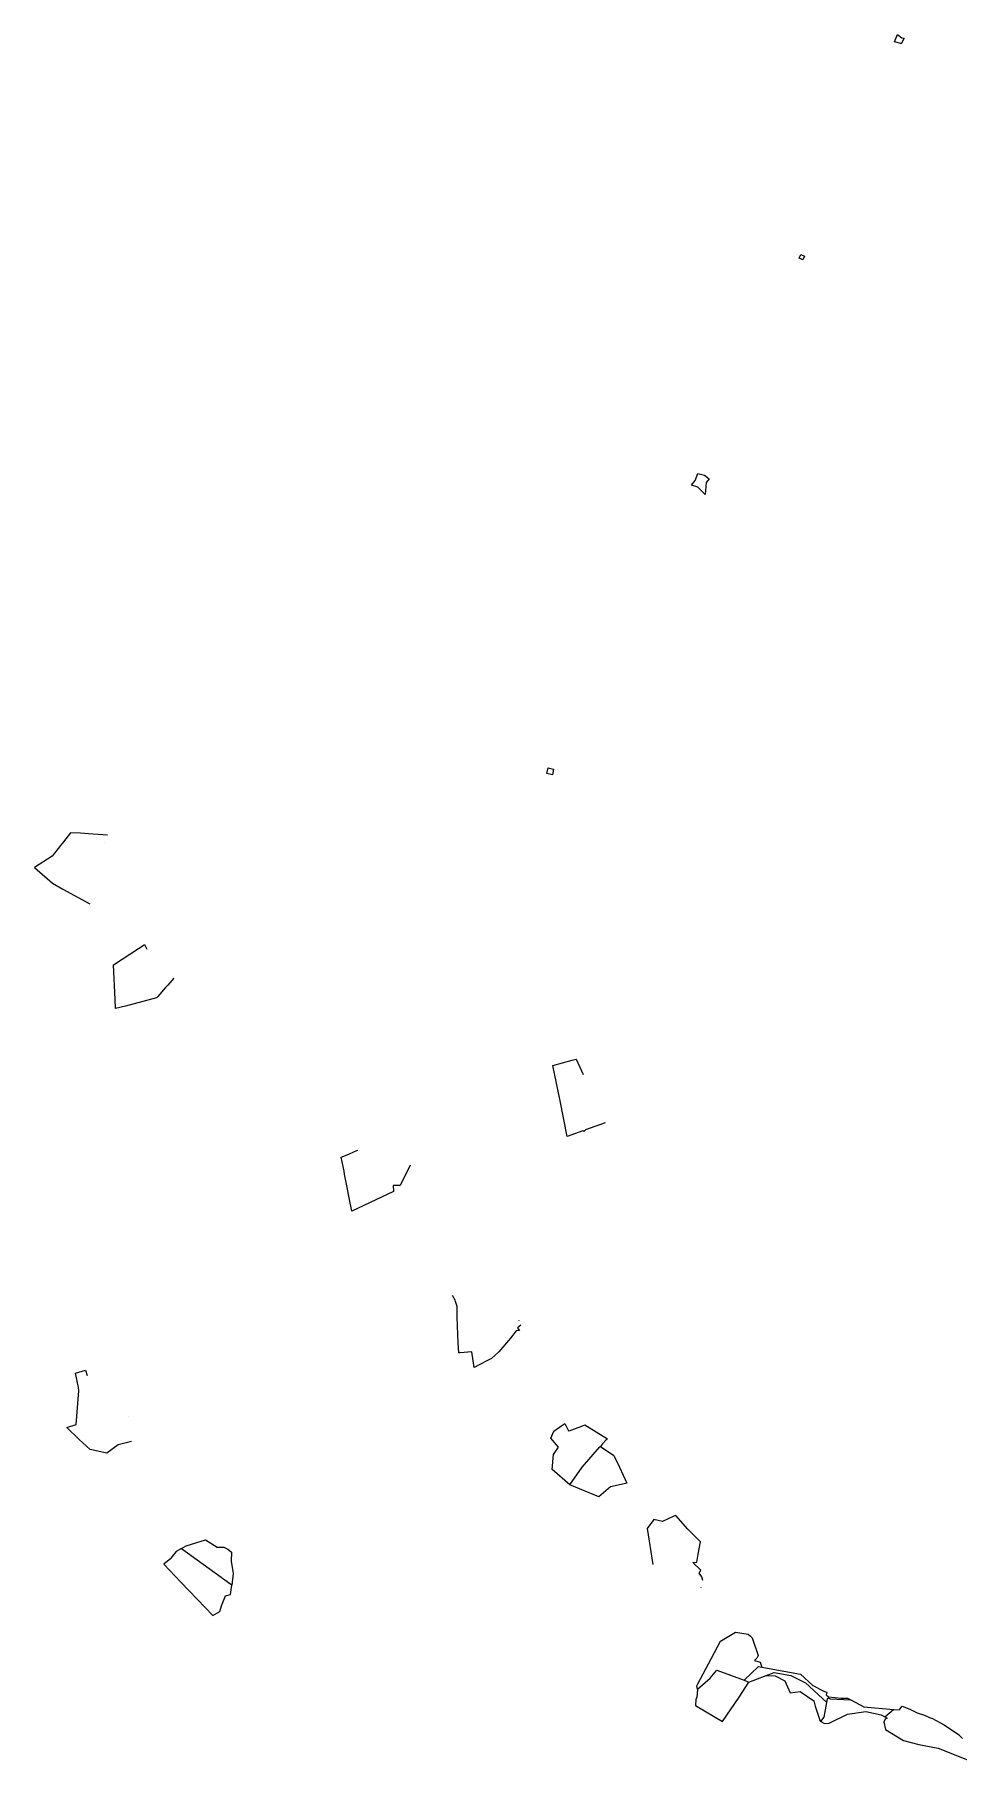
# Model space of a CAD drawing. Header units: metres. Extents: x 534757 to 556231, y 1832948 to 1850503.
# Drawn here: x 550827 to 552628, y 1833716 to 1837080 of the extents above; entities that cross this region are included whole.
import ezdxf

# ---------------------------------------------------------------- set-up
doc = ezdxf.new("R2010")
doc.units = ezdxf.units.M
doc.header["$MEASUREMENT"] = 0
doc.linetypes.add('DGN Style 4', pattern=[602.615279, 301.11944, -150.55972, 0.376399, -150.55972])
doc.layers.add('Level 30', color=7, linetype='Continuous', lineweight=0)

msp = doc.modelspace()

# ---------------------------------------------------------------- linework, layer by layer
at = {"layer": 'Level 30', "color": 5, "linetype": 'DGN Style 4', "lineweight": 13}
for p, q in [((552210.2428, 1833872.6394), (552219.64, 1833869.17)), ((552219.64, 1833869.17), (552253.3735, 1833882.1106)), ((552485.0005, 1833801.3191), (552501.5733, 1833815.7798)), ((552600.5039, 1833785.9154), (552628.23, 1833767.34)), ((552628.23, 1833767.34), (552629.0458, 1833768.432)), ((552628.23, 1833767.34), (552636.1778, 1833759.3084))]:
    msp.add_line(p, q, dxfattribs=at)
at = {"layer": 'Level 30', "color": 5, "linetype": 'DGN Style 4', "lineweight": 13, "flags": 128}
for points in [[(552522.5581, 1837073.1767), (552516.5087, 1837062.428), (552516.0832, 1837063.038), (552503.7595, 1837066.1528), (552509.3796, 1837080.3697), (552518.0043, 1837073.7443), (552522.5581, 1837073.1767)], [(552327.867, 1836648.3543), (552324.7646, 1836641.4712), (552317.8815, 1836644.5736), (552320.9839, 1836651.4567), (552327.867, 1836648.3543)], [(552141.9695, 1836214.416), (552136.339, 1836207.0303), (552134.0801, 1836184.138), (552119.9731, 1836197.9172), (552107.5545, 1836202.1505), (552115.1285, 1836211.0281), (552120.0798, 1836224.9496), (552132.9871, 1836221.4606), (552141.9695, 1836214.416)], [(551838.8751, 1835648.7028), (551836.5446, 1835637.7479), (551825.5897, 1835640.0784), (551827.9202, 1835651.0333), (551838.8751, 1835648.7028)], [(550969.0681, 1835519.7048), (550931.7815, 1835522.719), (550915.8828, 1835523.558), (550896.706, 1835524.5699), (550882.8744, 1835506.8989), (550877.4717, 1835499.9965), (550860.856, 1835478.7686), (550826.5061, 1835456.7285), (550861.5552, 1835426.2669), (550881.9906, 1835414.8956), (550904.7247, 1835402.2452), (550941.0857, 1835382.5201), (550944.0589, 1835385.8398), (550952.3041, 1835390.4687), (550957.6284, 1835393.4562), (550961.0572, 1835395.3826), (550964.3304, 1835396.2624), (550967.6035, 1835397.1421), (550966.2762, 1835421.89), (550962.85, 1835421.87), (550965.9065, 1835469.4005), (550966.2914, 1835488.3898), (550963.6278, 1835499.9965), (550960.3958, 1835514.0796), (550964.732, 1835516.8922), (550969.0681, 1835519.7048)], [(551097.9291, 1835240.979), (551086.4536, 1835227.7913), (551082.2591, 1835222.9709), (551067.0098, 1835205.4462), (551065.0379, 1835203.18), (551064.4791, 1835202.5379), (551003.8757, 1835186.7786), (550984.7247, 1835181.7986), (550983.8115, 1835199.5139), (550980.3272, 1835267.1036), (551029.3063, 1835299.0571), (551034.3692, 1835302.3577), (551040.996, 1835306.6814), (551055.221, 1835280.5358), (551065.035, 1835274.7453), (551096.254, 1835256.3253), (551097.9291, 1835240.979)], [(551939.3636, 1834958.8864), (551900.7202, 1834945.3151), (551897.4786, 1834942.0748), (551895.9197, 1834943.6349), (551864.939, 1834932.7539), (551851.7417, 1835001.7606), (551837.4639, 1835070.6672), (551856.2794, 1835075.9185), (551874.8391, 1835081.0954), (551882.5327, 1835083.2384), (551939.3636, 1834958.8864)], [(551559.1263, 1834876.6469), (551539.63, 1834837.11), (551526.09, 1834837.11), (551526.3767, 1834825.4604), (551445.3243, 1834787.1883), (551431.3185, 1834858.8673), (551430.1667, 1834864.7619), (551424.8275, 1834892.0869), (551439.3549, 1834898.3384), (551450.3824, 1834903.0939), (551465.3842, 1834909.5401), (551505.3885, 1834880.5273), (551556.1888, 1834876.859), (551559.1263, 1834876.6469)], [(551774.5924, 1834565.1095), (551768.2828, 1834559.5261), (551770.1593, 1834557.1309), (551772.0357, 1834554.7358), (551768.784, 1834554.2159), (551765.5322, 1834553.6961), (551754.9972, 1834539.6163), (551731.6509, 1834512.6917), (551717.4086, 1834500.0793), (551708.59, 1834495.5), (551683.74, 1834482.61), (551679.11, 1834512.96), (551656.56, 1834510.65), (551654.08, 1834510.75), (551652.87, 1834530.1), (551652.0677, 1834546.6168), (551650.4415, 1834580.2736), (551650.4025, 1834601.4218), (551649.2063, 1834605.1958), (551648.0101, 1834608.9697), (551647.26, 1834611.1928), (551646.5098, 1834613.4158), (551641.0986, 1834624.1169), (551641.6561, 1834626.097), (551642.2136, 1834628.0772), (551646.3367, 1834629.7737), (551651.6243, 1834631.0479), (551655.8948, 1834630.261), (551660.1652, 1834629.4741), (551692.6115, 1834621.3131), (551709.35, 1834617.1029), (551710.8677, 1834616.7229), (551745.989, 1834596.5409), (551771.5662, 1834572.9438), (551773.0793, 1834569.0267), (551774.5924, 1834565.1095)], [(551015.7533, 1834338.1886), (550989.9331, 1834331.5056), (550967.8036, 1834315.3206), (550935.2507, 1834322.3228), (550913.4608, 1834342.0052), (550889.8666, 1834365.4119), (550907.6219, 1834370.9258), (550913.1844, 1834436.8155), (550912.6197, 1834443.0732), (550906.5931, 1834471.5149), (550926.1162, 1834477.1789), (550938.9547, 1834433.3101), (550969.4955, 1834425.9234), (550994.864, 1834440.3919), (551010.3552, 1834386.1692), (551015.7533, 1834338.1886)], [(551870.5069, 1834253.6108), (551835.9991, 1834283.738), (551838.7006, 1834312.947), (551848.4831, 1834327.0483), (551833.5948, 1834344.62), (551838.9398, 1834358.0413), (551854.8755, 1834369.1824), (551860.5586, 1834373.3028), (551867.6652, 1834358.5684), (551871.077, 1834359.8054), (551874.4888, 1834361.0423), (551886.8421, 1834365.5275), (551888.5941, 1834366.1643), (551890.3462, 1834366.801), (551899.6091, 1834370.5614), (551943.908, 1834343.3087), (551941.1746, 1834341.4563), (551934.0496, 1834333.2891), (551929.9142, 1834328.5597)], [(551929.9142, 1834328.5597), (551956.4091, 1834310.8617), (551966.9606, 1834288.1729), (551981.5237, 1834256.7523), (551976.663, 1834255.6596), (551949.624, 1834249.5811), (551927.1534, 1834230.5123), (551870.5069, 1834253.6108)], [(551870.5069, 1834253.6108), (551894.44, 1834287.99), (551929.11, 1834327.64), (551929.9142, 1834328.5597)], [(552129.929, 1834067.4082), (552127.7184, 1834074.4188), (552122.7859, 1834081.7295), (552125.9615, 1834087.4801), (552110.5207, 1834102.4515), (552117.8204, 1834102.6816), (552120.8806, 1834118.6031), (552125.4254, 1834142.2754), (552100.2928, 1834167.0278), (552077.4449, 1834193.9104), (552073.3208, 1834192.3102), (552050.8582, 1834182.1111), (552033.9504, 1834186.0511), (552021.5135, 1834168.7948), (552034.4563, 1834083.3956), (552073.7612, 1834027.2416), (552123.0071, 1834036.9068), (552129.929, 1834067.4082)], [(551113.4713, 1834129.652), (551122.139, 1834134.454), (551159.919, 1834146.208), (551182.613, 1834131.868), (551195.685, 1834132.403), (551203.567, 1834128.272), (551210.639, 1834122.725), (551209.799, 1834104.598), (551213.726, 1834080.811), (551211.1052, 1834058.408)], [(551113.4713, 1834129.652), (551102.697, 1834123.683), (551092.1992, 1834110.4226), (551092.133, 1834110.339), (551078.8867, 1834098.9202), (551111.9564, 1834064.1615), (551159.1386, 1834014.5693), (551174.1252, 1833998.8173), (551187.771, 1834006.442), (551191.3943, 1834017.7482), (551198.7279, 1834037.0071), (551208.9351, 1834039.8578), (551211.1052, 1834058.408)], [(551113.4713, 1834129.652), (551209.598, 1834060.087), (551211.1052, 1834058.408)], [(552119.4287, 1833855.1084), (552119.3173, 1833855.5943), (552117.9277, 1833861.6583), (552120.1147, 1833865.7571), (552140.7565, 1833904.4417), (552164.4399, 1833948.8267), (552193.3008, 1833966.1784), (552218.4349, 1833962.8042), (552223, 1833959), (552226.096, 1833955.1301), (552237.5029, 1833921.0057), (552235, 1833916), (552230.4325, 1833911.4325), (552241.7807, 1833908.2083), (552245.0738, 1833898.357)], [(552119.4287, 1833855.1084), (552144.0666, 1833876.6397), (552156.9422, 1833892.3513), (552210.2428, 1833872.6394)], [(552210.2428, 1833872.6394), (552238.4029, 1833899.5419), (552245.0738, 1833898.357)], [(552245.0738, 1833898.357), (552320.5225, 1833884.9143), (552344.5361, 1833862.7314), (552344.542, 1833862.7284), (552367.2414, 1833851.0473), (552371.2834, 1833849.8422), (552370.4249, 1833844.2618), (552374.5882, 1833840.4159), (552399.2106, 1833837.6317), (552411.6156, 1833837.6621), (552418.0869, 1833834.2949)], [(552253.3735, 1833882.1106), (552268.8142, 1833888.0308), (552301.3125, 1833882.2403), (552329.9919, 1833867.9989), (552371.5776, 1833829.5811)], [(552253.3735, 1833882.1106), (552270.9505, 1833881.3002), (552289.3937, 1833871.7593), (552299.8938, 1833848.137), (552319.5083, 1833851.1373), (552346.1422, 1833832.3755), (552348.9796, 1833821.9345), (552358.8776, 1833793.2117), (552360.1302, 1833792.5318), (552360.1303, 1833792.532)], [(552119.4287, 1833855.1084), (552119.2682, 1833854.9682), (552118.06, 1833839.57), (552116.1581, 1833835.1318), (552115.66, 1833823.84), (552167.98, 1833792.35), (552200.5781, 1833839.8496), (552219.64, 1833869.17)], [(552371.5776, 1833829.5811), (552372.8366, 1833836.5885), (552373.7407, 1833838.5641), (552377.9184, 1833836.3309), (552418.0468, 1833834.2969), (552418.0869, 1833834.2949)], [(552360.1303, 1833792.532), (552366.43, 1833800.9299), (552366.43, 1833800.93), (552371.5776, 1833829.5811)], [(552360.1303, 1833792.532), (552367.0764, 1833788.7613), (552376.0176, 1833789.4413), (552411.6998, 1833806.843), (552447.6955, 1833811.7835), (552477.6451, 1833805.5229), (552485.0005, 1833801.3191)], [(552418.0869, 1833834.2949), (552443.8022, 1833820.9144), (552501.5733, 1833815.7798)], [(552501.5733, 1833815.7798), (552512.7819, 1833814.7839), (552514.0214, 1833816.4589), (552518.2314, 1833822.1479), (552533.61, 1833816.465), (552547.5186, 1833809.3167), (552547.59, 1833809.28), (552559.8, 1833805.485), (552574.7409, 1833799.1523), (552576.15, 1833798.555), (552600.5039, 1833785.9154)], [(552485.0005, 1833801.3191), (552489.0534, 1833799.0027), (552485.4398, 1833797.0621), (552482.5944, 1833791.1988), (552485.8821, 1833776.9244), (552520.858, 1833755.5981), (552551.2119, 1833747.3173), (552588.9892, 1833740.2566), (552649.2019, 1833716.3943), (552664.0369, 1833729.1025)], [(552600.5039, 1833785.9154), (552600.63, 1833785.85), (552628.23, 1833767.34)]]:
    msp.add_lwpolyline(points, dxfattribs=at)

doc.saveas('drawing.dxf')
